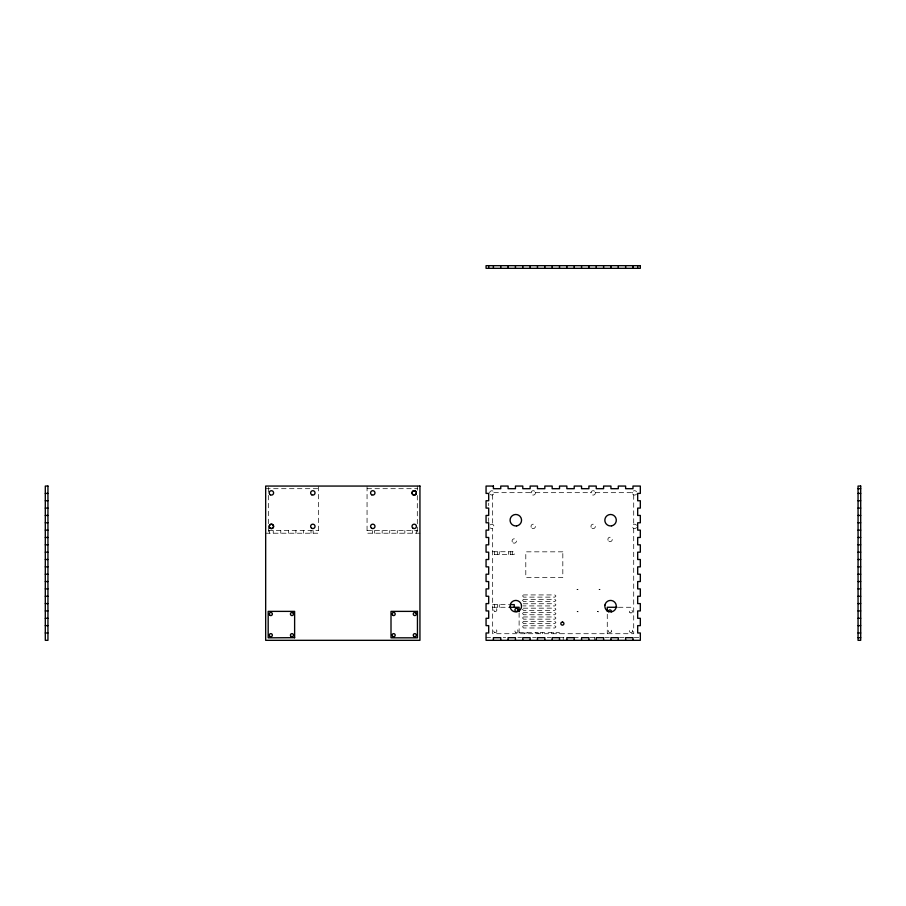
<?xml version="1.0" encoding="UTF-8"?>
<svg xmlns="http://www.w3.org/2000/svg" width="906" height="906" viewBox="0 0 906 906"><rect width="100%" height="100%" fill="white"/><g stroke="black" fill="none" stroke-linecap="round" stroke-linejoin="round"><path stroke-width="0.68" stroke-dasharray="4.53 3.4" d="M531.018 492.887L531.086 492.32M590.961 492.887L591.029 492.32M632.388 492.887L632.467 492.32M523.238 603.781L554.812 603.736L555.922 604.846L554.812 605.944L523.238 605.91M523.238 608.186L554.812 608.141L555.922 609.251L554.812 610.35L523.521 610.35L522.422 609.251M265.673 488.696L318.572 488.696M367.055 488.696L417.304 488.696M493.883 492.671L531.041 492.671M535.389 492.671L590.984 492.671M595.333 492.671L632.422 492.671M268.323 530.576L318.572 530.576M367.055 530.576L417.304 530.576M265.673 533.215L318.572 533.215L318.572 486.058M419.942 533.215L367.055 533.215L367.055 486.058M492.671 551.731L514.268 551.731L514.268 554.37L492.671 554.37M492.671 604.619L508.866 604.619M492.671 607.269L510.927 607.269M618.402 607.269L633.713 607.269M519.115 632.388L538.062 632.388L538.062 633.713M486.058 637.677L490.95 637.677M503.192 637.677L505.65 637.677M517.892 637.677L521.562 637.677M532.581 637.677L536.25 637.677M547.269 637.677L550.95 637.677M559.376 637.677L565.638 637.677M573.702 637.677L580.327 637.677M590.123 637.677L595.027 637.677M604.812 637.677L609.715 637.677M619.511 637.677L624.404 637.677M634.2 637.677L640.327 637.677M595.287 492.32L595.367 492.887A2.208 2.208 0 0 1 592.06 494.801A2.208 2.208 0 0 1 592.06 490.984A2.208 2.208 0 0 1 595.367 492.887M535.344 492.32L535.423 492.887A2.208 2.208 0 0 1 532.116 494.801A2.208 2.208 0 0 1 532.116 490.984A2.208 2.208 0 0 1 535.423 492.887M633.713 494.891L633.713 524.381M633.713 528.391L633.713 633.713L492.671 633.713L492.671 528.3M607.269 614.223L607.269 633.713M594.415 637.677L594.415 640.327M563.238 637.677L563.238 640.327M559.217 633.713L559.217 632.388L540.27 632.388L540.27 633.713M553.385 632.388L553.385 633.713M551.403 632.388L551.403 633.713M542.479 632.388L542.479 633.713M535.865 632.388L535.865 633.713M526.941 632.388L526.941 633.713M524.959 632.388L524.959 633.713M519.115 612.852L519.115 633.713M512.286 551.731L512.286 554.37M510.293 551.731L510.293 554.37M508.538 551.731L508.538 554.37M499.274 551.731L499.274 554.37M499.274 604.619L499.274 607.269M497.519 551.731L497.519 554.37M497.519 604.619L497.519 607.269M494.653 551.731L494.653 554.37M494.653 604.619L494.653 607.269M492.671 494.812L492.671 524.472M488.696 503.192L488.696 505.65M488.696 517.892L488.696 521.562M417.304 486.058L417.304 490.214M417.304 495.491L417.304 533.215M416.284 530.576L416.284 533.215M412.389 530.576L412.389 533.215M404.835 530.576L404.835 533.215M397.281 530.576L397.281 533.215M389.716 530.576L389.716 533.215M382.162 530.576L382.162 533.215M374.608 530.576L374.608 533.215M372.479 530.576L372.479 533.215M313.148 530.576L313.148 533.215M311.018 530.576L311.018 533.215M303.453 530.576L303.453 533.215M295.9 530.576L295.9 533.215M288.346 530.576L288.346 533.215M280.792 530.576L280.792 533.215M273.238 530.576L273.238 533.215M269.342 530.576L269.342 533.215M268.323 487.439L268.323 533.215M490.282 524.88A2.129 2.129 0 0 1 493.294 524.88A2.129 2.129 0 0 1 493.294 527.892A2.129 2.129 0 0 1 490.282 527.892M489.659 492.887A2.129 2.129 0 0 1 492.343 490.837A2.129 2.129 0 0 1 493.634 493.951A2.129 2.129 0 0 1 490.282 494.393M636.499 527.485A2.208 2.208 0 0 1 633.181 528.073A2.208 2.208 0 0 1 633.181 524.699A2.208 2.208 0 0 1 636.499 525.287M636.499 493.985A2.208 2.208 0 0 1 633.181 494.574A2.208 2.208 0 0 1 633.181 491.199A2.208 2.208 0 0 1 636.499 491.788M577.054 589.308L577.926 589.478L577.054 589.308M522.456 595.74L523.521 597.122L554.812 597.122L555.922 596.023L554.812 594.925L523.521 594.925L522.456 595.74M522.456 600.146L523.521 601.539L554.812 601.539L555.922 600.429L554.812 599.33L523.521 599.33L522.456 600.146M522.456 613.373L523.521 614.755L554.812 614.755L555.922 613.656L554.812 612.558L523.521 612.558L522.456 613.373M522.456 617.779L523.521 619.16L554.812 619.16L555.922 618.062L554.812 616.963L523.521 616.963L522.456 617.779M522.456 622.184L523.521 623.577L554.812 623.577L555.922 622.467L554.812 621.369L523.521 621.369L522.456 622.184M522.456 626.59L523.521 627.983L554.812 627.983L555.922 626.884L554.812 625.774L523.521 625.774L522.456 626.59M577.156 611.561L578.017 611.788L577.156 611.561M599.104 589.285L599.953 589.512L599.104 589.285M597.439 611.561L598.288 611.788L597.439 611.561M611.256 631.833L611.006 632.15A1.54 1.54 0 0 1 608.424 631.459L608.368 631.063A1.54 1.54 0 0 1 610.316 629.568A1.54 1.54 0 0 1 611.256 631.833M632.399 631.833L632.15 632.15A1.54 1.54 0 0 1 629.568 631.459L629.523 631.063A1.54 1.54 0 0 1 631.459 629.568A1.54 1.54 0 0 1 632.399 631.833M562.819 551.833L525.797 551.833L525.797 577.394L562.819 577.394L562.819 551.833M629.998 612.694A1.54 1.54 0 0 0 632.433 611.607A1.54 1.54 0 0 0 630.27 610.044A1.54 1.54 0 0 0 629.998 612.694M494.551 632.399A1.54 1.54 0 0 0 496.862 631.063A1.54 1.54 0 0 0 494.551 629.727A1.54 1.54 0 0 0 494.551 632.399M494.551 611.256A1.54 1.54 0 0 0 496.862 609.919A1.54 1.54 0 0 0 494.551 608.583A1.54 1.54 0 0 0 494.551 611.256M515.695 632.399A1.54 1.54 0 0 0 518.005 631.063A1.54 1.54 0 0 0 515.695 629.727A1.54 1.54 0 0 0 515.695 632.399M532.116 528.3A2.208 2.208 0 0 0 535.423 526.386A2.208 2.208 0 0 0 532.116 524.472A2.208 2.208 0 0 0 532.116 528.3M592.06 528.3A2.208 2.208 0 0 0 595.367 526.386A2.208 2.208 0 0 0 592.06 524.472A2.208 2.208 0 0 0 592.06 528.3M608.979 541.335A2.208 2.208 0 0 0 612.286 539.421A2.208 2.208 0 0 0 608.979 537.518A2.208 2.208 0 0 0 608.979 541.335M513.158 542.887A2.208 2.208 0 0 0 516.465 540.973A2.208 2.208 0 0 0 513.158 539.07A2.208 2.208 0 0 0 513.158 542.887"/><path stroke-width="1.36" d="M858.05 488.696L860.7 488.696M45.3 493.408L47.95 493.408M858.05 493.408L860.7 493.408M45.3 500.746L47.95 500.746M858.05 500.746L860.7 500.746M45.3 508.096L47.95 508.096M858.05 508.096L860.7 508.096M45.3 515.446L47.95 515.446M858.05 515.446L860.7 515.446M45.3 522.785L47.95 522.785M858.05 522.785L860.7 522.785M45.3 530.135L47.95 530.135M858.05 530.135L860.7 530.135M45.3 537.473L47.95 537.473M858.05 537.473L860.7 537.473M45.3 544.823L47.95 544.823M858.05 544.823L860.7 544.823M45.3 552.173L47.95 552.173M858.05 552.173L860.7 552.173M45.3 559.512L47.95 559.512M858.05 559.512L860.7 559.512M45.3 566.862L47.95 566.862M858.05 566.862L860.7 566.862M45.3 574.211L47.95 574.211M858.05 574.211L860.7 574.211M45.3 581.55L47.95 581.55M858.05 581.55L860.7 581.55M45.3 588.9L47.95 588.9M858.05 588.9L860.7 588.9M45.3 596.25L47.95 596.25M858.05 596.25L860.7 596.25M45.3 603.589L47.95 603.589M858.05 603.589L860.7 603.589M510.214 604.619L514.268 604.619L514.268 607.269M509.568 607.269L519.115 607.269L519.115 611.448M617.009 607.269L607.269 607.269L607.269 611.437M45.3 610.938L47.95 610.938M858.05 610.938L860.7 610.938M45.3 618.288L47.95 618.288M858.05 618.288L860.7 618.288M45.3 625.627L47.95 625.627M858.05 625.627L860.7 625.627M45.3 632.977L47.95 632.977M858.05 632.977L860.7 632.977M294.62 637.677L268.176 637.824L268.176 611.38L294.62 611.38L294.62 637.824M858.05 637.677L860.7 637.677M637.677 265.673L637.677 268.323M632.977 265.673L632.977 268.323M632.977 640.327L632.977 637.677L625.627 637.677L625.627 640.327M625.627 265.673L625.627 268.323M618.288 265.673L618.288 268.323M618.288 640.327L618.288 637.677L610.938 637.677L610.938 640.327M610.938 265.673L610.938 268.323M603.589 265.673L603.589 268.323M603.589 640.327L603.589 637.677L596.25 637.677L596.25 640.327M596.25 265.673L596.25 268.323M588.9 265.673L588.9 268.323M588.9 640.327L588.9 637.677L581.55 637.677L581.55 640.327M581.55 265.673L581.55 268.323M574.211 265.673L574.211 268.323M574.211 640.327L574.211 637.677L566.862 637.677L566.862 640.327M566.862 265.673L566.862 268.323M559.512 265.673L559.512 268.323M559.512 640.327L559.512 637.677L552.173 637.677L552.173 640.327M552.173 265.673L552.173 268.323M544.823 265.673L544.823 268.323M544.823 640.327L544.823 637.677L537.473 637.677L537.473 640.327M537.473 265.673L537.473 268.323M530.135 265.673L530.135 268.323M530.135 640.327L530.135 637.677L522.785 637.677L522.785 640.327M522.785 265.673L522.785 268.323M515.446 265.673L515.446 268.323M515.446 640.327L515.446 637.677L508.096 637.677L508.096 640.327M508.096 265.673L508.096 268.323M500.746 265.673L500.746 268.323M500.746 640.327L500.746 637.677L493.408 637.677L493.408 640.327M493.408 265.673L493.408 268.323M488.696 265.673L488.696 268.323M608.424 611.856A1.54 1.54 0 0 1 609.919 609.919A1.54 1.54 0 0 1 611.403 611.856M416.341 493.464A2.208 2.208 0 0 1 412.955 494.699A2.208 2.208 0 0 1 412.955 491.086A2.208 2.208 0 0 1 416.341 492.32M521.505 605.548L521.471 607.043A5.73 5.73 0 0 1 515.435 611.878A5.73 5.73 0 0 1 510.078 606.284A5.73 5.73 0 0 1 515.186 600.463L516.68 600.497A5.73 5.73 0 0 1 521.505 605.548M604.948 605.038L604.857 606.533A5.73 5.73 0 0 0 610.44 611.89A5.73 5.73 0 0 0 616.261 606.793A5.73 5.73 0 0 0 611.697 600.542L610.202 600.44A5.73 5.73 0 0 0 604.948 605.038M611.709 525.831L610.214 525.933A5.73 5.73 0 0 1 604.959 521.358L604.857 519.863A5.73 5.73 0 0 1 610.429 514.483A5.73 5.73 0 0 1 616.261 519.568A5.73 5.73 0 0 1 611.709 525.831M562.524 622.071L562.116 622.082A1.54 1.54 0 0 0 562.241 625.14L562.637 625.129A1.54 1.54 0 0 0 562.524 622.071M516.68 525.876L515.186 525.91A5.73 5.73 0 0 1 510.078 520.089A5.73 5.73 0 0 1 515.435 514.495A5.73 5.73 0 0 1 521.471 519.342L521.505 520.837A5.73 5.73 0 0 1 516.68 525.876M640.327 265.673L486.058 265.673L486.058 268.323L640.327 268.323L640.327 265.673M47.95 486.058L45.3 486.058L45.3 640.327L47.95 640.327L47.95 486.058M419.942 486.058L265.673 486.058L265.673 640.327L419.942 640.327L419.942 486.058M493.408 486.058L486.058 486.058L486.058 493.408L488.696 493.408L488.696 500.746L486.058 500.746L486.058 508.096L488.696 508.096L488.696 515.446L486.058 515.446L486.058 522.785L488.696 522.785L488.696 530.135L486.058 530.135L486.058 537.473L488.696 537.473L488.696 544.823L486.058 544.823L486.058 552.173L488.696 552.173L488.696 559.512L486.058 559.512L486.058 566.862L488.696 566.862L488.696 574.211L486.058 574.211L486.058 581.55L488.696 581.55L488.696 588.9L486.058 588.9L486.058 596.25L488.696 596.25L488.696 603.589L486.058 603.589L486.058 610.938L488.696 610.938L488.696 618.288L486.058 618.288L486.058 625.627L488.696 625.627L488.696 632.977L486.058 632.977L486.058 640.327L640.327 640.327L640.327 632.977L637.677 632.977L637.677 625.627L640.327 625.627L640.327 618.288L637.677 618.288L637.677 610.938L640.327 610.938L640.327 603.589L637.677 603.589L637.677 596.25L640.327 596.25L640.327 588.9L637.677 588.9L637.677 581.55L640.327 581.55L640.327 574.211L637.677 574.211L637.677 566.862L640.327 566.862L640.327 559.512L637.677 559.512L637.677 552.173L640.327 552.173L640.327 544.823L637.677 544.823L637.677 537.473L640.327 537.473L640.327 530.135L637.677 530.135L637.677 522.785L640.327 522.785L640.327 515.446L637.677 515.446L637.677 508.096L640.327 508.096L640.327 500.746L637.677 500.746L637.677 493.408L640.327 493.408L640.327 486.058L632.977 486.058L632.977 488.696L625.627 488.696L625.627 486.058L618.288 486.058L618.288 488.696L610.938 488.696L610.938 486.058L603.589 486.058L603.589 488.696L596.25 488.696L596.25 486.058L588.9 486.058L588.9 488.696L581.55 488.696L581.55 486.058L574.211 486.058L574.211 488.696L566.862 488.696L566.862 486.058L559.512 486.058L559.512 488.696L552.173 488.696L552.173 486.058L544.823 486.058L544.823 488.696L537.473 488.696L537.473 486.058L530.135 486.058L530.135 488.696L522.785 488.696L522.785 486.058L515.446 486.058L515.446 488.696L508.096 488.696L508.096 486.058L500.746 486.058L500.746 488.696L493.408 488.696L493.408 486.058M860.7 486.058L858.05 486.058L858.05 640.327L860.7 640.327L860.7 486.058M417.451 611.38L391.007 611.38L391.007 637.824L417.451 637.824L417.451 611.38M517.666 608.945L517.371 608.662A1.54 1.54 0 0 0 514.948 609.625A1.54 1.54 0 0 0 516.839 611.414A1.54 1.54 0 0 0 517.666 608.945M416.001 613.056L415.707 612.784A1.54 1.54 0 0 0 413.283 613.736A1.54 1.54 0 0 0 415.175 615.525A1.54 1.54 0 0 0 416.001 613.056M293.17 613.056L292.876 612.784A1.54 1.54 0 0 0 290.452 613.736A1.54 1.54 0 0 0 292.344 615.525A1.54 1.54 0 0 0 293.17 613.056M392.887 636.51A1.54 1.54 0 0 0 395.197 635.174A1.54 1.54 0 0 0 392.887 633.838A1.54 1.54 0 0 0 392.887 636.51M392.887 615.367A1.54 1.54 0 0 0 395.197 614.03A1.54 1.54 0 0 0 392.887 612.694A1.54 1.54 0 0 0 392.887 615.367M414.031 636.51A1.54 1.54 0 0 0 416.341 635.174A1.54 1.54 0 0 0 414.031 633.838A1.54 1.54 0 0 0 414.031 636.51M270.045 636.51A1.54 1.54 0 0 0 272.366 635.174A1.54 1.54 0 0 0 270.045 633.838A1.54 1.54 0 0 0 270.045 636.51M270.045 615.367A1.54 1.54 0 0 0 272.366 614.03A1.54 1.54 0 0 0 270.045 612.694A1.54 1.54 0 0 0 270.045 615.367M291.2 636.51A1.54 1.54 0 0 0 293.51 635.174A1.54 1.54 0 0 0 291.2 633.838A1.54 1.54 0 0 0 291.2 636.51M413.147 494.733A2.129 2.129 0 0 0 416.341 492.887A2.129 2.129 0 0 0 413.147 491.041A2.129 2.129 0 0 0 413.147 494.733M371.675 494.801A2.208 2.208 0 0 0 374.982 492.887A2.208 2.208 0 0 0 371.675 490.984A2.208 2.208 0 0 0 371.675 494.801M413.113 528.3A2.208 2.208 0 0 0 416.42 526.386A2.208 2.208 0 0 0 413.113 524.472A2.208 2.208 0 0 0 413.113 528.3M371.675 528.3A2.208 2.208 0 0 0 374.982 526.386A2.208 2.208 0 0 0 371.675 524.472A2.208 2.208 0 0 0 371.675 528.3M311.732 528.3A2.208 2.208 0 0 0 315.039 526.386A2.208 2.208 0 0 0 311.732 524.472A2.208 2.208 0 0 0 311.732 528.3M311.732 494.801A2.208 2.208 0 0 0 315.039 492.887A2.208 2.208 0 0 0 311.732 490.984A2.208 2.208 0 0 0 311.732 494.801M270.339 528.232A2.129 2.129 0 0 0 273.533 526.386A2.129 2.129 0 0 0 270.339 524.54A2.129 2.129 0 0 0 270.339 528.232M270.305 494.801A2.208 2.208 0 0 0 273.612 492.887A2.208 2.208 0 0 0 270.305 490.984A2.208 2.208 0 0 0 270.305 494.801M270.305 528.3A2.208 2.208 0 0 0 273.612 526.386A2.208 2.208 0 0 0 270.305 524.472A2.208 2.208 0 0 0 270.305 528.3"/></g></svg>
